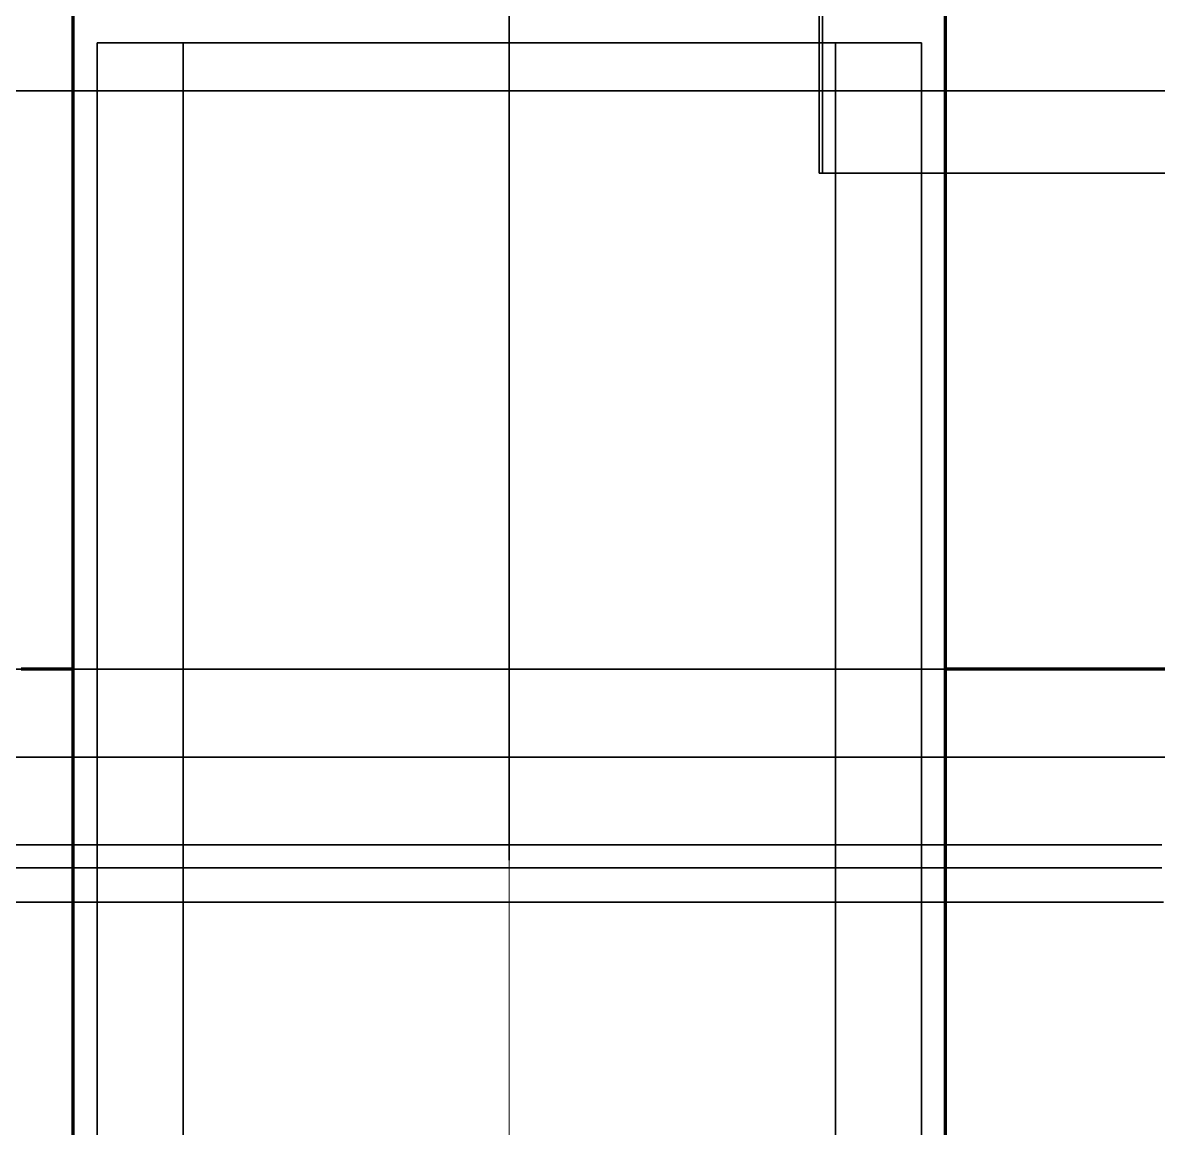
# Model space of a CAD drawing. Header units: millimetres. Extents: x 0 to 2382, y 0 to 420.
# Drawn here: x 286.105 to 289.412, y 298.815 to 302.035 of the extents above; entities that cross this region are included whole.
import ezdxf

# ---------------------------------------------------------------- set-up
doc = ezdxf.new("R2010")
doc.units = ezdxf.units.MM
doc.linetypes.add('IRAM-E-TRAZOS', pattern=[5, 4, -1])
doc.linetypes.add('IRAM-F-TRAZO-PUNTO', pattern=[20, 15, -2, 1, -2])
for name, color, linetype, lineweight in [('01-VISIBLE', 7, 'CONTINUOUS', 70), ('02-OCULTA', 4, 'IRAM-E-TRAZOS', 35), ('03-EJE', 1, 'IRAM-F-TRAZO-PUNTO', 18), ('08-FINA', 5, 'CONTINUOUS', 18)]:
    doc.layers.add(name, color=color, linetype=linetype, lineweight=lineweight)

msp = doc.modelspace()

# ---------------------------------------------------------------- linework, layer by layer
at = {"layer": '01-VISIBLE'}
for p, q in [((286.2516, 277.2094), (286.2516, 313.6714)), ((288.7916, 277.2094), (288.7916, 313.6714))]:
    msp.add_line(p, q, dxfattribs=at)
for points in [[(286.2516, 300.1523), (286.2012, 300.1523), (286.1507, 300.1523), (286.1002, 300.1523)], [(289.4479, 300.1523), (289.3975, 300.1523), (289.347, 300.1523), (289.2965, 300.1523), (289.246, 300.1523), (289.1955, 300.1523), (289.145, 300.1523), (289.0946, 300.1523), (289.0441, 300.1523), (288.9936, 300.1523), (288.9431, 300.1523), (288.8926, 300.1523), (288.8421, 300.1523), (288.7916, 300.1523)]]:
    msp.add_lwpolyline(points, dxfattribs=at)
at = {"layer": '02-OCULTA'}
for p, q in [((286.2516, 313.6714), (286.2516, 277.2094)), ((288.7916, 313.6714), (288.7916, 277.2094)), ((287.5216, 303.5963), (287.5216, 299.4737)), ((288.4241, 301.5963), (288.4241, 303.5963)), ((288.4341, 303.5983), (288.4341, 301.5963)), ((286.3216, 218.0294), (286.3216, 301.9763)), ((286.5716, 218.0294), (286.5716, 301.9763)), ((288.4716, 218.0294), (288.4716, 301.9763)), ((288.7216, 218.0294), (288.7216, 301.9763)), ((288.4241, 301.5963), (291.0222, 301.5963)), ((288.4341, 301.5963), (288.4241, 301.5963)), ((288.4341, 301.5963), (291.0322, 301.5963))]:
    msp.add_line(p, q, dxfattribs=at)
for points in [[(287.5216, 301.9763), (287.4716, 301.9763), (287.4216, 301.9763), (287.3716, 301.9763), (287.3216, 301.9763), (287.2716, 301.9763), (287.2216, 301.9763), (287.1716, 301.9763), (287.1216, 301.9763), (287.0716, 301.9763), (287.0216, 301.9763), (286.9716, 301.9763), (286.9216, 301.9763), (286.8716, 301.9763), (286.8216, 301.9763), (286.7716, 301.9763), (286.7216, 301.9763), (286.6716, 301.9763), (286.6216, 301.9763), (286.5716, 301.9763), (286.5216, 301.9763), (286.4716, 301.9763), (286.4216, 301.9763), (286.3716, 301.9763), (286.3216, 301.9763)], [(286.3216, 301.9763), (286.3716, 301.9763), (286.4216, 301.9763), (286.4716, 301.9763), (286.5216, 301.9763), (286.5716, 301.9763), (286.6216, 301.9763), (286.6716, 301.9763), (286.7216, 301.9763), (286.7716, 301.9763), (286.8216, 301.9763), (286.8716, 301.9763), (286.9216, 301.9763), (286.9716, 301.9763), (287.0216, 301.9763), (287.0716, 301.9763), (287.1216, 301.9763), (287.1716, 301.9763), (287.2216, 301.9763), (287.2716, 301.9763), (287.3216, 301.9763), (287.3716, 301.9763), (287.4216, 301.9763), (287.4716, 301.9763), (287.5216, 301.9763), (287.5716, 301.9763), (287.6216, 301.9763), (287.6716, 301.9763), (287.7216, 301.9763), (287.7716, 301.9763), (287.8216, 301.9763), (287.8716, 301.9763), (287.9216, 301.9763), (287.9716, 301.9763), (288.0216, 301.9763), (288.0716, 301.9763), (288.1216, 301.9763), (288.1716, 301.9763), (288.2216, 301.9763), (288.2716, 301.9763), (288.3216, 301.9763), (288.3716, 301.9763), (288.4216, 301.9763), (288.4716, 301.9763), (288.5216, 301.9763), (288.5716, 301.9763), (288.6216, 301.9763), (288.6716, 301.9763), (288.7216, 301.9763)], [(287.5216, 301.9763), (287.4716, 301.9763), (287.4216, 301.9763), (287.3716, 301.9763), (287.3216, 301.9763), (287.2716, 301.9763), (287.2216, 301.9763), (287.1716, 301.9763), (287.1216, 301.9763), (287.0716, 301.9763), (287.0216, 301.9763), (286.9716, 301.9763), (286.9216, 301.9763), (286.8716, 301.9763), (286.8216, 301.9763), (286.7716, 301.9763), (286.7216, 301.9763), (286.6716, 301.9763), (286.6216, 301.9763), (286.5716, 301.9763)], [(286.5716, 301.9763), (286.6216, 301.9763), (286.6716, 301.9763), (286.7216, 301.9763), (286.7716, 301.9763), (286.8216, 301.9763), (286.8716, 301.9763), (286.9216, 301.9763), (286.9716, 301.9763), (287.0216, 301.9763), (287.0716, 301.9763), (287.1216, 301.9763), (287.1716, 301.9763), (287.2216, 301.9763), (287.2716, 301.9763), (287.3216, 301.9763), (287.3716, 301.9763), (287.4216, 301.9763), (287.4716, 301.9763), (287.5216, 301.9763), (287.5716, 301.9763), (287.6216, 301.9763), (287.6716, 301.9763), (287.7216, 301.9763), (287.7716, 301.9763), (287.8216, 301.9763), (287.8716, 301.9763), (287.9216, 301.9763), (287.9716, 301.9763), (288.0216, 301.9763), (288.0716, 301.9763), (288.1216, 301.9763), (288.1716, 301.9763), (288.2216, 301.9763), (288.2716, 301.9763), (288.3216, 301.9763), (288.3716, 301.9763), (288.4216, 301.9763), (288.4716, 301.9763)], [(288.7216, 301.9763), (288.6695, 301.9763), (288.6173, 301.9763), (288.5651, 301.9763), (288.513, 301.9763), (288.4608, 301.9763), (288.4086, 301.9763), (288.3564, 301.9763), (288.3043, 301.9763), (288.2521, 301.9763), (288.1999, 301.9763), (288.1477, 301.9763), (288.0956, 301.9763), (288.0434, 301.9763), (287.9912, 301.9763), (287.939, 301.9763), (287.8869, 301.9763), (287.8347, 301.9763), (287.7825, 301.9763), (287.7303, 301.9763), (287.6782, 301.9763), (287.626, 301.9763), (287.5738, 301.9763), (287.5216, 301.9763)], [(288.4716, 301.9763), (288.4216, 301.9763), (288.3716, 301.9763), (288.3216, 301.9763), (288.2716, 301.9763), (288.2216, 301.9763), (288.1716, 301.9763), (288.1216, 301.9763), (288.0716, 301.9763), (288.0216, 301.9763), (287.9716, 301.9763), (287.9216, 301.9763), (287.8716, 301.9763), (287.8216, 301.9763), (287.7716, 301.9763), (287.7216, 301.9763), (287.6716, 301.9763), (287.6216, 301.9763), (287.5716, 301.9763), (287.5216, 301.9763)], [(287.5216, 301.8363), (287.4715, 301.8363), (287.4214, 301.8363), (287.3712, 301.8363), (287.3211, 301.8363), (287.2709, 301.8363), (287.2208, 301.8363), (287.1706, 301.8363), (287.1205, 301.8363), (287.0703, 301.8363), (287.0202, 301.8363), (286.97, 301.8363), (286.9199, 301.8363), (286.8697, 301.8363), (286.8196, 301.8363), (286.7694, 301.8363), (286.7193, 301.8363), (286.6691, 301.8363), (286.619, 301.8363), (286.5688, 301.8363), (286.5187, 301.8363), (286.4685, 301.8363), (286.4184, 301.8363), (286.3682, 301.8363), (286.3181, 301.8363), (286.2679, 301.8363), (286.2178, 301.8363), (286.1676, 301.8363), (286.1175, 301.8363), (286.0673, 301.8363)], [(286.0673, 301.8363), (286.1175, 301.8363), (286.1676, 301.8363), (286.2178, 301.8363), (286.2679, 301.8363), (286.3181, 301.8363), (286.3682, 301.8363), (286.4184, 301.8363), (286.4685, 301.8363), (286.5187, 301.8363), (286.5688, 301.8363), (286.619, 301.8363), (286.6691, 301.8363), (286.7193, 301.8363), (286.7694, 301.8363), (286.8196, 301.8363), (286.8697, 301.8363), (286.9199, 301.8363), (286.97, 301.8363), (287.0202, 301.8363), (287.0703, 301.8363), (287.1205, 301.8363), (287.1706, 301.8363), (287.2208, 301.8363), (287.2709, 301.8363), (287.3211, 301.8363), (287.3712, 301.8363), (287.4214, 301.8363), (287.4715, 301.8363), (287.5216, 301.8363), (287.5718, 301.8363), (287.6219, 301.8363), (287.6721, 301.8363), (287.7222, 301.8363), (287.7724, 301.8363), (287.8225, 301.8363), (287.8727, 301.8363), (287.9228, 301.8363), (287.973, 301.8363), (288.0231, 301.8363), (288.0733, 301.8363), (288.1234, 301.8363), (288.1736, 301.8363), (288.2237, 301.8363), (288.2739, 301.8363), (288.324, 301.8363), (288.3742, 301.8363), (288.4243, 301.8363), (288.4745, 301.8363), (288.5246, 301.8363), (288.5748, 301.8363), (288.6249, 301.8363), (288.6751, 301.8363), (288.7252, 301.8363), (288.7754, 301.8363), (288.8255, 301.8363), (288.8757, 301.8363), (288.9258, 301.8363), (288.976, 301.8363), (289.0261, 301.8363), (289.0763, 301.8363), (289.1264, 301.8363), (289.1766, 301.8363), (289.2267, 301.8363), (289.2769, 301.8363), (289.327, 301.8363), (289.3772, 301.8363), (289.4273, 301.8363)], [(287.5216, 301.8363), (287.4716, 301.8363), (287.4216, 301.8363), (287.3716, 301.8363), (287.3216, 301.8363), (287.2716, 301.8363), (287.2216, 301.8363), (287.1716, 301.8363), (287.1216, 301.8363), (287.0716, 301.8363), (287.0216, 301.8363), (286.9716, 301.8363), (286.9216, 301.8363), (286.8716, 301.8363), (286.8216, 301.8363), (286.7716, 301.8363), (286.7216, 301.8363), (286.6716, 301.8363), (286.6216, 301.8363), (286.5716, 301.8363), (286.5216, 301.8363), (286.4716, 301.8363), (286.4216, 301.8363), (286.3716, 301.8363), (286.3216, 301.8363), (286.2716, 301.8363), (286.2216, 301.8363), (286.1716, 301.8363), (286.1216, 301.8363), (286.0716, 301.8363)], [(286.0716, 301.8363), (286.1216, 301.8363), (286.1716, 301.8363), (286.2216, 301.8363), (286.2716, 301.8363), (286.3216, 301.8363), (286.3716, 301.8363), (286.4216, 301.8363), (286.4716, 301.8363), (286.5216, 301.8363), (286.5716, 301.8363), (286.6216, 301.8363), (286.6716, 301.8363), (286.7216, 301.8363), (286.7716, 301.8363), (286.8216, 301.8363), (286.8716, 301.8363), (286.9216, 301.8363), (286.9716, 301.8363), (287.0216, 301.8363), (287.0716, 301.8363), (287.1216, 301.8363), (287.1716, 301.8363), (287.2216, 301.8363), (287.2716, 301.8363), (287.3216, 301.8363), (287.3716, 301.8363), (287.4216, 301.8363), (287.4716, 301.8363), (287.5216, 301.8363), (287.5716, 301.8363), (287.6216, 301.8363), (287.6716, 301.8363), (287.7216, 301.8363), (287.7716, 301.8363), (287.8216, 301.8363), (287.8716, 301.8363), (287.9216, 301.8363), (287.9716, 301.8363), (288.0216, 301.8363), (288.0716, 301.8363), (288.1216, 301.8363), (288.1716, 301.8363), (288.2216, 301.8363), (288.2716, 301.8363), (288.3216, 301.8363), (288.3716, 301.8363), (288.4216, 301.8363), (288.4716, 301.8363), (288.5216, 301.8363), (288.5716, 301.8363), (288.6216, 301.8363), (288.6716, 301.8363), (288.7216, 301.8363), (288.7716, 301.8363), (288.8216, 301.8363), (288.8716, 301.8363), (288.9216, 301.8363), (288.9716, 301.8363), (289.0216, 301.8363), (289.0716, 301.8363), (289.1216, 301.8363), (289.1716, 301.8363), (289.2216, 301.8363), (289.2716, 301.8363), (289.3216, 301.8363), (289.3716, 301.8363), (289.4216, 301.8363)], [(289.4473, 301.8363), (289.3966, 301.8363), (289.346, 301.8363), (289.2953, 301.8363), (289.2446, 301.8363), (289.1939, 301.8363), (289.1433, 301.8363), (289.0926, 301.8363), (289.0419, 301.8363), (288.9912, 301.8363), (288.9406, 301.8363), (288.8899, 301.8363), (288.8392, 301.8363), (288.7885, 301.8363), (288.7379, 301.8363), (288.6872, 301.8363), (288.6365, 301.8363), (288.5858, 301.8363), (288.5352, 301.8363), (288.4845, 301.8363), (288.4338, 301.8363), (288.3831, 301.8363), (288.3325, 301.8363), (288.2818, 301.8363), (288.2311, 301.8363), (288.1804, 301.8363), (288.1298, 301.8363), (288.0791, 301.8363), (288.0284, 301.8363), (287.9777, 301.8363), (287.9271, 301.8363), (287.8764, 301.8363), (287.8257, 301.8363), (287.775, 301.8363), (287.7244, 301.8363), (287.6737, 301.8363), (287.623, 301.8363), (287.5723, 301.8363), (287.5216, 301.8363)], [(289.4273, 301.8363), (289.3772, 301.8363), (289.327, 301.8363), (289.2769, 301.8363), (289.2267, 301.8363), (289.1766, 301.8363), (289.1264, 301.8363), (289.0763, 301.8363), (289.0261, 301.8363), (288.976, 301.8363), (288.9258, 301.8363), (288.8757, 301.8363), (288.8255, 301.8363), (288.7754, 301.8363), (288.7252, 301.8363), (288.6751, 301.8363), (288.6249, 301.8363), (288.5748, 301.8363), (288.5246, 301.8363), (288.4745, 301.8363), (288.4243, 301.8363), (288.3742, 301.8363), (288.324, 301.8363), (288.2739, 301.8363), (288.2237, 301.8363), (288.1736, 301.8363), (288.1234, 301.8363), (288.0733, 301.8363), (288.0231, 301.8363), (287.973, 301.8363), (287.9228, 301.8363), (287.8727, 301.8363), (287.8225, 301.8363), (287.7724, 301.8363), (287.7222, 301.8363), (287.6721, 301.8363), (287.6219, 301.8363), (287.5718, 301.8363), (287.5216, 301.8363)], [(287.5216, 300.1523), (287.4716, 300.1523), (287.4216, 300.1523), (287.3716, 300.1523), (287.3216, 300.1523), (287.2716, 300.1523), (287.2216, 300.1523), (287.1716, 300.1523), (287.1216, 300.1523), (287.0716, 300.1523), (287.0216, 300.1523), (286.9716, 300.1523), (286.9216, 300.1523), (286.8716, 300.1523), (286.8216, 300.1523), (286.7716, 300.1523), (286.7216, 300.1523), (286.6716, 300.1523), (286.6216, 300.1523), (286.5716, 300.1523), (286.5216, 300.1523), (286.4716, 300.1523), (286.4216, 300.1523), (286.3716, 300.1523), (286.3216, 300.1523), (286.2716, 300.1523), (286.2216, 300.1523), (286.1716, 300.1523), (286.1216, 300.1523), (286.0716, 300.1523)], [(288.7916, 300.1523), (288.7408, 300.1523), (288.69, 300.1523), (288.6392, 300.1523), (288.5884, 300.1523), (288.5376, 300.1523), (288.4868, 300.1523), (288.436, 300.1523), (288.3852, 300.1523), (288.3344, 300.1523), (288.2836, 300.1523), (288.2328, 300.1523), (288.182, 300.1523), (288.1312, 300.1523), (288.0804, 300.1523), (288.0296, 300.1523), (287.9788, 300.1523), (287.928, 300.1523), (287.8772, 300.1523), (287.8264, 300.1523), (287.7756, 300.1523), (287.7248, 300.1523), (287.674, 300.1523), (287.6232, 300.1523), (287.5724, 300.1523), (287.5216, 300.1523), (287.4708, 300.1523), (287.42, 300.1523), (287.3692, 300.1523), (287.3184, 300.1523), (287.2676, 300.1523), (287.2168, 300.1523), (287.166, 300.1523), (287.1152, 300.1523), (287.0644, 300.1523), (287.0136, 300.1523), (286.9628, 300.1523), (286.912, 300.1523), (286.8612, 300.1523), (286.8104, 300.1523), (286.7596, 300.1523), (286.7088, 300.1523), (286.658, 300.1523), (286.6072, 300.1523), (286.5564, 300.1523), (286.5056, 300.1523), (286.4548, 300.1523), (286.404, 300.1523), (286.3532, 300.1523), (286.3024, 300.1523), (286.2516, 300.1523)], [(287.5216, 300.1523), (287.5716, 300.1523), (287.6216, 300.1523), (287.6716, 300.1523), (287.7216, 300.1523), (287.7716, 300.1523), (287.8216, 300.1523), (287.8716, 300.1523), (287.9216, 300.1523), (287.9716, 300.1523), (288.0216, 300.1523), (288.0716, 300.1523), (288.1216, 300.1523), (288.1716, 300.1523), (288.2216, 300.1523), (288.2716, 300.1523), (288.3216, 300.1523), (288.3716, 300.1523), (288.4216, 300.1523), (288.4716, 300.1523), (288.5216, 300.1523), (288.5716, 300.1523), (288.6216, 300.1523), (288.6716, 300.1523), (288.7216, 300.1523), (288.7716, 300.1523), (288.8216, 300.1523), (288.8716, 300.1523), (288.9216, 300.1523), (288.9716, 300.1523), (289.0216, 300.1523), (289.0716, 300.1523), (289.1216, 300.1523), (289.1716, 300.1523), (289.2216, 300.1523), (289.2716, 300.1523), (289.3216, 300.1523), (289.3716, 300.1523), (289.4216, 300.1523)], [(287.5216, 299.8963), (287.4716, 299.8963), (287.4216, 299.8963), (287.3716, 299.8963), (287.3216, 299.8963), (287.2716, 299.8963), (287.2216, 299.8963), (287.1716, 299.8963), (287.1215, 299.8963), (287.0715, 299.8963), (287.0215, 299.8963), (286.9715, 299.8963), (286.9215, 299.8963), (286.8715, 299.8963), (286.8215, 299.8963), (286.7715, 299.8963), (286.7214, 299.8963), (286.6714, 299.8963), (286.6214, 299.8963), (286.5714, 299.8963), (286.5214, 299.8963), (286.4714, 299.8963), (286.4214, 299.8963), (286.3714, 299.8963), (286.3213, 299.8963), (286.2713, 299.8963), (286.2213, 299.8963), (286.1713, 299.8963), (286.1213, 299.8963), (286.0713, 299.8963)], [(286.0713, 299.8963), (286.1213, 299.8963), (286.1713, 299.8963), (286.2213, 299.8963), (286.2713, 299.8963), (286.3213, 299.8963), (286.3714, 299.8963), (286.4214, 299.8963), (286.4714, 299.8963), (286.5214, 299.8963), (286.5714, 299.8963), (286.6214, 299.8963), (286.6714, 299.8963), (286.7214, 299.8963), (286.7715, 299.8963), (286.8215, 299.8963), (286.8715, 299.8963), (286.9215, 299.8963), (286.9715, 299.8963), (287.0215, 299.8963), (287.0715, 299.8963), (287.1215, 299.8963), (287.1716, 299.8963), (287.2216, 299.8963), (287.2716, 299.8963), (287.3216, 299.8963), (287.3716, 299.8963), (287.4216, 299.8963), (287.4716, 299.8963), (287.5216, 299.8963), (287.5717, 299.8963), (287.6217, 299.8963), (287.6717, 299.8963), (287.7217, 299.8963), (287.7717, 299.8963), (287.8217, 299.8963), (287.8717, 299.8963), (287.9217, 299.8963), (287.9718, 299.8963), (288.0218, 299.8963), (288.0718, 299.8963), (288.1218, 299.8963), (288.1718, 299.8963), (288.2218, 299.8963), (288.2718, 299.8963), (288.3218, 299.8963), (288.3719, 299.8963), (288.4219, 299.8963), (288.4719, 299.8963), (288.5219, 299.8963), (288.5719, 299.8963), (288.6219, 299.8963), (288.6719, 299.8963), (288.7219, 299.8963), (288.772, 299.8963), (288.822, 299.8963), (288.872, 299.8963), (288.922, 299.8963), (288.972, 299.8963), (289.022, 299.8963), (289.072, 299.8963), (289.122, 299.8963), (289.1721, 299.8963), (289.2221, 299.8963), (289.2721, 299.8963), (289.3221, 299.8963), (289.3721, 299.8963), (289.4221, 299.8963)], [(287.5216, 299.8963), (287.4716, 299.8963), (287.4216, 299.8963), (287.3716, 299.8963), (287.3216, 299.8963), (287.2716, 299.8963), (287.2216, 299.8963), (287.1716, 299.8963), (287.1216, 299.8963), (287.0716, 299.8963), (287.0216, 299.8963), (286.9716, 299.8963), (286.9216, 299.8963), (286.8716, 299.8963), (286.8216, 299.8963), (286.7716, 299.8963), (286.7216, 299.8963), (286.6716, 299.8963), (286.6216, 299.8963), (286.5716, 299.8963), (286.5216, 299.8963), (286.4716, 299.8963), (286.4216, 299.8963), (286.3716, 299.8963), (286.3216, 299.8963), (286.2716, 299.8963), (286.2216, 299.8963), (286.1716, 299.8963), (286.1216, 299.8963), (286.0716, 299.8963)], [(286.0716, 299.8963), (286.1216, 299.8963), (286.1716, 299.8963), (286.2216, 299.8963), (286.2716, 299.8963), (286.3216, 299.8963), (286.3716, 299.8963), (286.4216, 299.8963), (286.4716, 299.8963), (286.5216, 299.8963), (286.5716, 299.8963), (286.6216, 299.8963), (286.6716, 299.8963), (286.7216, 299.8963), (286.7716, 299.8963), (286.8216, 299.8963), (286.8716, 299.8963), (286.9216, 299.8963), (286.9716, 299.8963), (287.0216, 299.8963), (287.0716, 299.8963), (287.1216, 299.8963), (287.1716, 299.8963), (287.2216, 299.8963), (287.2716, 299.8963), (287.3216, 299.8963), (287.3716, 299.8963), (287.4216, 299.8963), (287.4716, 299.8963), (287.5216, 299.8963), (287.5716, 299.8963), (287.6216, 299.8963), (287.6716, 299.8963), (287.7216, 299.8963), (287.7716, 299.8963), (287.8216, 299.8963), (287.8716, 299.8963), (287.9216, 299.8963), (287.9716, 299.8963), (288.0216, 299.8963), (288.0716, 299.8963), (288.1216, 299.8963), (288.1716, 299.8963), (288.2216, 299.8963), (288.2716, 299.8963), (288.3216, 299.8963), (288.3716, 299.8963), (288.4216, 299.8963), (288.4716, 299.8963), (288.5216, 299.8963), (288.5716, 299.8963), (288.6216, 299.8963), (288.6716, 299.8963), (288.7216, 299.8963), (288.7716, 299.8963), (288.8216, 299.8963), (288.8716, 299.8963), (288.9216, 299.8963), (288.9716, 299.8963), (289.0216, 299.8963), (289.0716, 299.8963), (289.1216, 299.8963), (289.1716, 299.8963), (289.2216, 299.8963), (289.2716, 299.8963), (289.3216, 299.8963), (289.3716, 299.8963), (289.4216, 299.8963)], [(287.5216, 299.8963), (287.4716, 299.8963), (287.4216, 299.8963), (287.3716, 299.8963), (287.3216, 299.8963), (287.2716, 299.8963), (287.2216, 299.8963), (287.1716, 299.8963), (287.1216, 299.8963), (287.0716, 299.8963), (287.0216, 299.8963), (286.9716, 299.8963), (286.9216, 299.8963), (286.8716, 299.8963), (286.8216, 299.8963), (286.7716, 299.8963), (286.7216, 299.8963), (286.6716, 299.8963), (286.6216, 299.8963), (286.5716, 299.8963), (286.5216, 299.8963), (286.4716, 299.8963), (286.4216, 299.8963), (286.3716, 299.8963), (286.3216, 299.8963), (286.2716, 299.8963), (286.2216, 299.8963), (286.1716, 299.8963), (286.1216, 299.8963), (286.0716, 299.8963)], [(286.0716, 299.8963), (286.1216, 299.8963), (286.1716, 299.8963), (286.2216, 299.8963), (286.2716, 299.8963), (286.3216, 299.8963), (286.3716, 299.8963), (286.4216, 299.8963), (286.4716, 299.8963), (286.5216, 299.8963), (286.5716, 299.8963), (286.6216, 299.8963), (286.6716, 299.8963), (286.7216, 299.8963), (286.7716, 299.8963), (286.8216, 299.8963), (286.8716, 299.8963), (286.9216, 299.8963), (286.9716, 299.8963), (287.0216, 299.8963), (287.0716, 299.8963), (287.1216, 299.8963), (287.1716, 299.8963), (287.2216, 299.8963), (287.2716, 299.8963), (287.3216, 299.8963), (287.3716, 299.8963), (287.4216, 299.8963), (287.4716, 299.8963), (287.5216, 299.8963), (287.5716, 299.8963), (287.6216, 299.8963), (287.6716, 299.8963), (287.7216, 299.8963), (287.7716, 299.8963), (287.8216, 299.8963), (287.8716, 299.8963), (287.9216, 299.8963), (287.9716, 299.8963), (288.0216, 299.8963), (288.0716, 299.8963), (288.1216, 299.8963), (288.1716, 299.8963), (288.2216, 299.8963), (288.2716, 299.8963), (288.3216, 299.8963), (288.3716, 299.8963), (288.4216, 299.8963), (288.4716, 299.8963), (288.5216, 299.8963), (288.5716, 299.8963), (288.6216, 299.8963), (288.6716, 299.8963), (288.7216, 299.8963), (288.7716, 299.8963), (288.8216, 299.8963), (288.8716, 299.8963), (288.9216, 299.8963), (288.9716, 299.8963), (289.0216, 299.8963), (289.0716, 299.8963), (289.1216, 299.8963), (289.1716, 299.8963), (289.2216, 299.8963), (289.2716, 299.8963), (289.3216, 299.8963), (289.3716, 299.8963), (289.4216, 299.8963)], [(289.4216, 299.8963), (289.3716, 299.8963), (289.3216, 299.8963), (289.2716, 299.8963), (289.2216, 299.8963), (289.1716, 299.8963), (289.1216, 299.8963), (289.0716, 299.8963), (289.0216, 299.8963), (288.9716, 299.8963), (288.9216, 299.8963), (288.8716, 299.8963), (288.8216, 299.8963), (288.7716, 299.8963), (288.7216, 299.8963), (288.6716, 299.8963), (288.6216, 299.8963), (288.5716, 299.8963), (288.5216, 299.8963), (288.4716, 299.8963), (288.4216, 299.8963), (288.3716, 299.8963), (288.3216, 299.8963), (288.2716, 299.8963), (288.2216, 299.8963), (288.1716, 299.8963), (288.1216, 299.8963), (288.0716, 299.8963), (288.0216, 299.8963), (287.9716, 299.8963), (287.9216, 299.8963), (287.8716, 299.8963), (287.8216, 299.8963), (287.7716, 299.8963), (287.7216, 299.8963), (287.6716, 299.8963), (287.6216, 299.8963), (287.5716, 299.8963), (287.5216, 299.8963)], [(289.4221, 299.8963), (289.3721, 299.8963), (289.3221, 299.8963), (289.2721, 299.8963), (289.2221, 299.8963), (289.1721, 299.8963), (289.122, 299.8963), (289.072, 299.8963), (289.022, 299.8963), (288.972, 299.8963), (288.922, 299.8963), (288.872, 299.8963), (288.822, 299.8963), (288.772, 299.8963), (288.7219, 299.8963), (288.6719, 299.8963), (288.6219, 299.8963), (288.5719, 299.8963), (288.5219, 299.8963), (288.4719, 299.8963), (288.4219, 299.8963), (288.3719, 299.8963), (288.3218, 299.8963), (288.2718, 299.8963), (288.2218, 299.8963), (288.1718, 299.8963), (288.1218, 299.8963), (288.0718, 299.8963), (288.0218, 299.8963), (287.9718, 299.8963), (287.9217, 299.8963), (287.8717, 299.8963), (287.8217, 299.8963), (287.7717, 299.8963), (287.7217, 299.8963), (287.6717, 299.8963), (287.6217, 299.8963), (287.5717, 299.8963), (287.5216, 299.8963)], [(289.4435, 299.8963), (289.3929, 299.8963), (289.3423, 299.8963), (289.2918, 299.8963), (289.2412, 299.8963), (289.1906, 299.8963), (289.14, 299.8963), (289.0895, 299.8963), (289.0389, 299.8963), (288.9883, 299.8963), (288.9377, 299.8963), (288.8872, 299.8963), (288.8366, 299.8963), (288.786, 299.8963), (288.7354, 299.8963), (288.6849, 299.8963), (288.6343, 299.8963), (288.5837, 299.8963), (288.5331, 299.8963), (288.4826, 299.8963), (288.432, 299.8963), (288.3814, 299.8963), (288.3308, 299.8963), (288.2803, 299.8963), (288.2297, 299.8963), (288.1791, 299.8963), (288.1285, 299.8963), (288.078, 299.8963), (288.0274, 299.8963), (287.9768, 299.8963), (287.9262, 299.8963), (287.8757, 299.8963), (287.8251, 299.8963), (287.7745, 299.8963), (287.7239, 299.8963), (287.6734, 299.8963), (287.6228, 299.8963), (287.5722, 299.8963), (287.5216, 299.8963)], [(286.0716, 299.6403), (286.1216, 299.6403), (286.1716, 299.6403), (286.2216, 299.6403), (286.2716, 299.6403), (286.3216, 299.6403), (286.3716, 299.6403), (286.4216, 299.6403), (286.4716, 299.6403), (286.5216, 299.6403), (286.5716, 299.6403), (286.6216, 299.6403), (286.6716, 299.6403), (286.7216, 299.6403), (286.7716, 299.6403), (286.8216, 299.6403), (286.8716, 299.6403), (286.9216, 299.6403), (286.9716, 299.6403), (287.0216, 299.6403), (287.0716, 299.6403), (287.1216, 299.6403), (287.1716, 299.6403), (287.2216, 299.6403), (287.2716, 299.6403), (287.3216, 299.6403), (287.3716, 299.6403), (287.4216, 299.6403), (287.4716, 299.6403), (287.5216, 299.6403)], [(286.0716, 299.6403), (286.1216, 299.6403), (286.1716, 299.6403), (286.2216, 299.6403), (286.2716, 299.6403), (286.3216, 299.6403), (286.3716, 299.6403), (286.4216, 299.6403), (286.4716, 299.6403), (286.5216, 299.6403), (286.5716, 299.6403), (286.6216, 299.6403), (286.6716, 299.6403), (286.7216, 299.6403), (286.7716, 299.6403), (286.8216, 299.6403), (286.8716, 299.6403), (286.9216, 299.6403), (286.9716, 299.6403), (287.0216, 299.6403), (287.0716, 299.6403), (287.1216, 299.6403), (287.1716, 299.6403), (287.2216, 299.6403), (287.2716, 299.6403), (287.3216, 299.6403), (287.3716, 299.6403), (287.4216, 299.6403), (287.4716, 299.6403), (287.5216, 299.6403), (287.5716, 299.6403), (287.6216, 299.6403), (287.6716, 299.6403), (287.7216, 299.6403), (287.7716, 299.6403), (287.8216, 299.6403), (287.8716, 299.6403), (287.9216, 299.6403), (287.9716, 299.6403), (288.0216, 299.6403), (288.0716, 299.6403), (288.1216, 299.6403), (288.1716, 299.6403), (288.2216, 299.6403), (288.2716, 299.6403), (288.3216, 299.6403), (288.3716, 299.6403), (288.4216, 299.6403), (288.4716, 299.6403), (288.5216, 299.6403), (288.5716, 299.6403), (288.6216, 299.6403), (288.6716, 299.6403), (288.7216, 299.6403), (288.7716, 299.6403), (288.8216, 299.6403), (288.8716, 299.6403), (288.9216, 299.6403), (288.9716, 299.6403), (289.0216, 299.6403), (289.0716, 299.6403), (289.1216, 299.6403), (289.1716, 299.6403), (289.2216, 299.6403), (289.2716, 299.6403), (289.3216, 299.6403), (289.3716, 299.6403), (289.4216, 299.6403)], [(287.5216, 299.6403), (287.5716, 299.6403), (287.6216, 299.6403), (287.6716, 299.6403), (287.7216, 299.6403), (287.7716, 299.6403), (287.8216, 299.6403), (287.8716, 299.6403), (287.9216, 299.6403), (287.9716, 299.6403), (288.0216, 299.6403), (288.0716, 299.6403), (288.1216, 299.6403), (288.1716, 299.6403), (288.2216, 299.6403), (288.2716, 299.6403), (288.3216, 299.6403), (288.3716, 299.6403), (288.4216, 299.6403), (288.4716, 299.6403), (288.5216, 299.6403), (288.5716, 299.6403), (288.6216, 299.6403), (288.6716, 299.6403), (288.7216, 299.6403), (288.7716, 299.6403), (288.8216, 299.6403), (288.8716, 299.6403), (288.9216, 299.6403), (288.9716, 299.6403), (289.0216, 299.6403), (289.0716, 299.6403), (289.1216, 299.6403), (289.1716, 299.6403), (289.2216, 299.6403), (289.2716, 299.6403), (289.3216, 299.6403), (289.3716, 299.6403), (289.4216, 299.6403)], [(287.5216, 299.5737), (287.4716, 299.5737), (287.4216, 299.5737), (287.3716, 299.5737), (287.3216, 299.5737), (287.2716, 299.5737), (287.2216, 299.5737), (287.1716, 299.5737), (287.1216, 299.5737), (287.0716, 299.5737), (287.0216, 299.5737), (286.9716, 299.5737), (286.9216, 299.5737), (286.8716, 299.5737), (286.8216, 299.5737), (286.7716, 299.5737), (286.7216, 299.5737), (286.6716, 299.5737), (286.6216, 299.5737), (286.5716, 299.5737), (286.5216, 299.5737), (286.4716, 299.5737), (286.4216, 299.5737), (286.3716, 299.5737), (286.3216, 299.5737), (286.2716, 299.5737), (286.2216, 299.5737), (286.1716, 299.5737), (286.1216, 299.5737), (286.0716, 299.5737)], [(286.0716, 299.5737), (286.1216, 299.5737), (286.1716, 299.5737), (286.2216, 299.5737), (286.2716, 299.5737), (286.3216, 299.5737), (286.3716, 299.5737), (286.4216, 299.5737), (286.4716, 299.5737), (286.5216, 299.5737), (286.5716, 299.5737), (286.6216, 299.5737), (286.6716, 299.5737), (286.7216, 299.5737), (286.7716, 299.5737), (286.8216, 299.5737), (286.8716, 299.5737), (286.9216, 299.5737), (286.9716, 299.5737), (287.0216, 299.5737), (287.0716, 299.5737), (287.1216, 299.5737), (287.1716, 299.5737), (287.2216, 299.5737), (287.2716, 299.5737), (287.3216, 299.5737), (287.3716, 299.5737), (287.4216, 299.5737), (287.4716, 299.5737), (287.5216, 299.5737), (287.5716, 299.5737), (287.6216, 299.5737), (287.6716, 299.5737), (287.7216, 299.5737), (287.7716, 299.5737), (287.8216, 299.5737), (287.8716, 299.5737), (287.9216, 299.5737), (287.9716, 299.5737), (288.0216, 299.5737), (288.0716, 299.5737), (288.1216, 299.5737), (288.1716, 299.5737), (288.2216, 299.5737), (288.2716, 299.5737), (288.3216, 299.5737), (288.3716, 299.5737), (288.4216, 299.5737), (288.4716, 299.5737), (288.5216, 299.5737), (288.5716, 299.5737), (288.6216, 299.5737), (288.6716, 299.5737), (288.7216, 299.5737), (288.7716, 299.5737), (288.8216, 299.5737), (288.8716, 299.5737), (288.9216, 299.5737), (288.9716, 299.5737), (289.0216, 299.5737), (289.0716, 299.5737), (289.1216, 299.5737), (289.1716, 299.5737), (289.2216, 299.5737), (289.2716, 299.5737), (289.3216, 299.5737), (289.3716, 299.5737), (289.4216, 299.5737)], [(289.4216, 299.5737), (289.3716, 299.5737), (289.3216, 299.5737), (289.2716, 299.5737), (289.2216, 299.5737), (289.1716, 299.5737), (289.1216, 299.5737), (289.0716, 299.5737), (289.0216, 299.5737), (288.9716, 299.5737), (288.9216, 299.5737), (288.8716, 299.5737), (288.8216, 299.5737), (288.7716, 299.5737), (288.7216, 299.5737), (288.6716, 299.5737), (288.6216, 299.5737), (288.5716, 299.5737), (288.5216, 299.5737), (288.4716, 299.5737), (288.4216, 299.5737), (288.3716, 299.5737), (288.3216, 299.5737), (288.2716, 299.5737), (288.2216, 299.5737), (288.1716, 299.5737), (288.1216, 299.5737), (288.0716, 299.5737), (288.0216, 299.5737), (287.9716, 299.5737), (287.9216, 299.5737), (287.8716, 299.5737), (287.8216, 299.5737), (287.7716, 299.5737), (287.7216, 299.5737), (287.6716, 299.5737), (287.6216, 299.5737), (287.5716, 299.5737), (287.5216, 299.5737)], [(287.5216, 299.4737), (287.4715, 299.4737), (287.4214, 299.4737), (287.3712, 299.4737), (287.3211, 299.4737), (287.271, 299.4737), (287.2208, 299.4737), (287.1707, 299.4737), (287.1205, 299.4737), (287.0704, 299.4737), (287.0203, 299.4737), (286.9701, 299.4737), (286.92, 299.4737), (286.8698, 299.4737), (286.8197, 299.4737), (286.7696, 299.4737), (286.7194, 299.4737), (286.6693, 299.4737), (286.6191, 299.4737), (286.569, 299.4737), (286.5189, 299.4737), (286.4687, 299.4737), (286.4186, 299.4737), (286.3685, 299.4737), (286.3183, 299.4737), (286.2682, 299.4737), (286.218, 299.4737), (286.1679, 299.4737), (286.1178, 299.4737), (286.0676, 299.4737)], [(286.0676, 299.4737), (286.1178, 299.4737), (286.1679, 299.4737), (286.218, 299.4737), (286.2682, 299.4737), (286.3183, 299.4737), (286.3685, 299.4737), (286.4186, 299.4737), (286.4687, 299.4737), (286.5189, 299.4737), (286.569, 299.4737), (286.6191, 299.4737), (286.6693, 299.4737), (286.7194, 299.4737), (286.7696, 299.4737), (286.8197, 299.4737), (286.8698, 299.4737), (286.92, 299.4737), (286.9701, 299.4737), (287.0203, 299.4737), (287.0704, 299.4737), (287.1205, 299.4737), (287.1707, 299.4737), (287.2208, 299.4737), (287.271, 299.4737), (287.3211, 299.4737), (287.3712, 299.4737), (287.4214, 299.4737), (287.4715, 299.4737), (287.5216, 299.4737), (287.5718, 299.4737), (287.6219, 299.4737), (287.6721, 299.4737), (287.7222, 299.4737), (287.7723, 299.4737), (287.8225, 299.4737), (287.8726, 299.4737), (287.9228, 299.4737), (287.9729, 299.4737), (288.023, 299.4737), (288.0732, 299.4737), (288.1233, 299.4737), (288.1735, 299.4737), (288.2236, 299.4737), (288.2737, 299.4737), (288.3239, 299.4737), (288.374, 299.4737), (288.4241, 299.4737), (288.4743, 299.4737), (288.5244, 299.4737), (288.5746, 299.4737), (288.6247, 299.4737), (288.6748, 299.4737), (288.725, 299.4737), (288.7751, 299.4737), (288.8253, 299.4737), (288.8754, 299.4737), (288.9255, 299.4737), (288.9757, 299.4737), (289.0258, 299.4737), (289.076, 299.4737), (289.1261, 299.4737), (289.1762, 299.4737), (289.2264, 299.4737), (289.2765, 299.4737), (289.3266, 299.4737), (289.3768, 299.4737), (289.4269, 299.4737)], [(287.5216, 299.4737), (287.4716, 299.4737), (287.4216, 299.4737), (287.3716, 299.4737), (287.3216, 299.4737), (287.2716, 299.4737), (287.2216, 299.4737), (287.1716, 299.4737), (287.1215, 299.4737), (287.0715, 299.4737), (287.0215, 299.4737), (286.9715, 299.4737), (286.9215, 299.4737), (286.8715, 299.4737), (286.8215, 299.4737), (286.7715, 299.4737), (286.7214, 299.4737), (286.6714, 299.4737), (286.6214, 299.4737), (286.5714, 299.4737), (286.5214, 299.4737), (286.4714, 299.4737), (286.4214, 299.4737), (286.3714, 299.4737), (286.3213, 299.4737), (286.2713, 299.4737), (286.2213, 299.4737), (286.1713, 299.4737), (286.1213, 299.4737), (286.0713, 299.4737)], [(286.0713, 299.4737), (286.1213, 299.4737), (286.1713, 299.4737), (286.2213, 299.4737), (286.2713, 299.4737), (286.3213, 299.4737), (286.3714, 299.4737), (286.4214, 299.4737), (286.4714, 299.4737), (286.5214, 299.4737), (286.5714, 299.4737), (286.6214, 299.4737), (286.6714, 299.4737), (286.7214, 299.4737), (286.7715, 299.4737), (286.8215, 299.4737), (286.8715, 299.4737), (286.9215, 299.4737), (286.9715, 299.4737), (287.0215, 299.4737), (287.0715, 299.4737), (287.1215, 299.4737), (287.1716, 299.4737), (287.2216, 299.4737), (287.2716, 299.4737), (287.3216, 299.4737), (287.3716, 299.4737), (287.4216, 299.4737), (287.4716, 299.4737), (287.5216, 299.4737), (287.5717, 299.4737), (287.6217, 299.4737), (287.6717, 299.4737), (287.7217, 299.4737), (287.7717, 299.4737), (287.8217, 299.4737), (287.8717, 299.4737), (287.9217, 299.4737), (287.9718, 299.4737), (288.0218, 299.4737), (288.0718, 299.4737), (288.1218, 299.4737), (288.1718, 299.4737), (288.2218, 299.4737), (288.2718, 299.4737), (288.3218, 299.4737), (288.3719, 299.4737), (288.4219, 299.4737), (288.4719, 299.4737), (288.5219, 299.4737), (288.5719, 299.4737), (288.6219, 299.4737), (288.6719, 299.4737), (288.7219, 299.4737), (288.772, 299.4737), (288.822, 299.4737), (288.872, 299.4737), (288.922, 299.4737), (288.972, 299.4737), (289.022, 299.4737), (289.072, 299.4737), (289.122, 299.4737), (289.1721, 299.4737), (289.2221, 299.4737), (289.2721, 299.4737), (289.3221, 299.4737), (289.3721, 299.4737), (289.4221, 299.4737)], [(289.4221, 299.4737), (289.3721, 299.4737), (289.3221, 299.4737), (289.2721, 299.4737), (289.2221, 299.4737), (289.1721, 299.4737), (289.122, 299.4737), (289.072, 299.4737), (289.022, 299.4737), (288.972, 299.4737), (288.922, 299.4737), (288.872, 299.4737), (288.822, 299.4737), (288.772, 299.4737), (288.7219, 299.4737), (288.6719, 299.4737), (288.6219, 299.4737), (288.5719, 299.4737), (288.5219, 299.4737), (288.4719, 299.4737), (288.4219, 299.4737), (288.3719, 299.4737), (288.3218, 299.4737), (288.2718, 299.4737), (288.2218, 299.4737), (288.1718, 299.4737), (288.1218, 299.4737), (288.0718, 299.4737), (288.0218, 299.4737), (287.9718, 299.4737), (287.9217, 299.4737), (287.8717, 299.4737), (287.8217, 299.4737), (287.7717, 299.4737), (287.7217, 299.4737), (287.6717, 299.4737), (287.6217, 299.4737), (287.5717, 299.4737), (287.5216, 299.4737)], [(289.4269, 299.4737), (289.3768, 299.4737), (289.3266, 299.4737), (289.2765, 299.4737), (289.2264, 299.4737), (289.1762, 299.4737), (289.1261, 299.4737), (289.076, 299.4737), (289.0258, 299.4737), (288.9757, 299.4737), (288.9255, 299.4737), (288.8754, 299.4737), (288.8253, 299.4737), (288.7751, 299.4737), (288.725, 299.4737), (288.6748, 299.4737), (288.6247, 299.4737), (288.5746, 299.4737), (288.5244, 299.4737), (288.4743, 299.4737), (288.4241, 299.4737), (288.374, 299.4737), (288.3239, 299.4737), (288.2737, 299.4737), (288.2236, 299.4737), (288.1735, 299.4737), (288.1233, 299.4737), (288.0732, 299.4737), (288.023, 299.4737), (287.9729, 299.4737), (287.9228, 299.4737), (287.8726, 299.4737), (287.8225, 299.4737), (287.7723, 299.4737), (287.7222, 299.4737), (287.6721, 299.4737), (287.6219, 299.4737), (287.5718, 299.4737), (287.5216, 299.4737)]]:
    msp.add_lwpolyline(points, dxfattribs=at)
at = {"layer": '03-EJE'}
msp.add_line((287.5216, 214.9094), (287.5216, 313.855), dxfattribs=at)
at = {"layer": '08-FINA'}
msp.add_circle((282.8716, 308.4756), 18.4167, dxfattribs=at)

doc.saveas('drawing.dxf')
